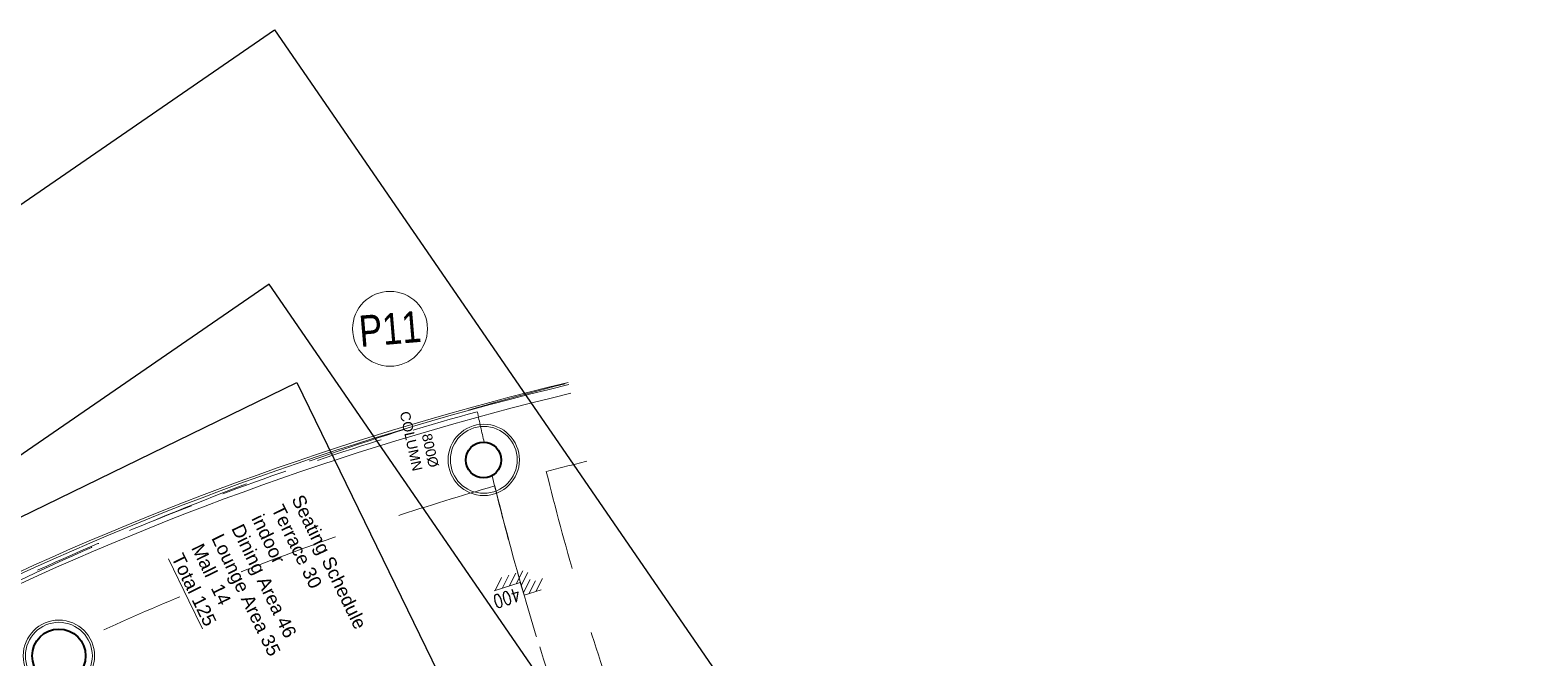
# Model space of a CAD drawing. Header units: millimetres. Extents: x 32582 to 41721, y -247935 to -234947.
# Drawn here: x 35033 to 38389, y -236354 to -234947 of the extents above; entities that cross this region are included whole.
import ezdxf
from ezdxf.enums import TextEntityAlignment as Align

# ---------------------------------------------------------------- set-up
doc = ezdxf.new("R2010")
doc.units = ezdxf.units.MM
doc.header["$LTSCALE"] = 300
doc.header["$MEASUREMENT"] = 0
for name, pattern in [('DGN Style 2', [4.165224, 2.499135, -1.66609]), ('TDME_Fave_column_LGM$0$HIDDENX2', [0.75, 0.5, -0.25]), ('TDME_Fave_GRID$0$DGN Style 7', [8.330448, 3.748702, -1.66609, 1.249567, -1.66609])]:
    doc.linetypes.add(name, pattern=pattern)
for name, color, linetype, lineweight in [('A-_ANOT----_T-', 7, 'Continuous', 13), ('A-_CLAD----_E-', 2, 'Continuous', 13), ('A-_RALG----_E-', 9, 'Continuous', 0), ('A-_SLABSTEP_E-', 2, 'Continuous', 13), ('A-_WALL----_E-', 1, 'Continuous', 30), ('GENTEXT', 1, 'Continuous', 13), ('MINORTEXT', 1, 'Continuous', 13), ('STRUCTURES', 3, 'DGN Style 2', 0), ('TDME_Fave_column_L3$0$A-_CONC----_E-', 3, 'Continuous', 40), ('TDME_Fave_column_LGM$0$A-_SLABEDGE_E-', 2, 'Continuous', 13), ('TDME_Fave_GRID$0$A-_ANOTGRID_E-', 8, 'TDME_Fave_GRID$0$DGN Style 7', 13)]:
    doc.layers.add(name, color=color, linetype=linetype, lineweight=lineweight)
doc.styles.add('GENTEXT', font='arial.ttf', dxfattribs={"height": 0.25})
doc.styles.add('MINORTEXT', font='arial.ttf', dxfattribs={"height": 0.36})
doc.styles.add('Simplex', font='SIMPLEX.shx', dxfattribs={"width": 0.8, "height": 2.5})
doc.styles.add('TDME_Fave_GRID$0$Arial', font='arial.ttf', dxfattribs={"width": 0.8, "height": 2.5})

# ---------------------------------------------------------------- blocks, each defined once
blk = doc.blocks.new('TDME_Fave_GRID$0$(DPA) GRID No1')
at = {"layer": 'TDME_Fave_GRID$0$A-_ANOTGRID_E-', "linetype": 'Continuous'}
blk.add_circle((0, 6), 6, dxfattribs=at)
at = {"layer": 'TDME_Fave_GRID$0$A-_ANOTGRID_E-', "linetype": 'Continuous', "style": 'TDME_Fave_GRID$0$Arial', "width": 0.8, "flags": 8}
blk.add_attdef('GRIDNO', text='', height=5, dxfattribs=at).set_placement((0, 6), align=Align.MIDDLE_CENTER)
blk = doc.blocks.new('(DPA) SDrop2')
at = {"layer": 'A-_SLABSTEP_E-', "linetype": 'Continuous', "lineweight": 0}
for p, q in [((-1.37, 0), (-2.53, -1.16)), ((-0.54, 0), (-1.69, -1.16)), ((-0.02, -0.32), (-1.18, -1.47)), ((-0.02, -1.15), (-1.18, -2.31)), ((0.46, -1.5), (-0.69, -2.66)), ((1.3, -1.5), (0.14, -2.66)), ((2.13, -1.5), (0.97, -2.66)), ((2.96, -1.5), (1.81, -2.66))]:
    blk.add_line(p, q, dxfattribs=at)
at = {"layer": 'A-_SLABSTEP_E-', "linetype": 'Continuous', "flags": 128}
blk.add_lwpolyline([(-2, 0), (0, 0), (0, -1.5), (3.08, -1.5)], dxfattribs=at)
at = {"layer": 'A-_ANOT----_T-', "linetype": 'Continuous', "lineweight": 13, "style": 'Simplex', "width": 0.8}
blk.add_attdef('DROP', (0.41, -1.04), '', height=1.5, dxfattribs=at)

msp = doc.modelspace()

# ---------------------------------------------------------------- linework, layer by layer
at = {"layer": 'A-_CLAD----_E-', "linetype": 'ByBlock'}
for centre, radius in [((36050.8, -235911.6), 80), ((36050.8, -235911.6), 75), ((35097.6, -236350.9), 80), ((35097.6, -236350.9), 75)]:
    msp.add_circle(centre, radius, dxfattribs=at)
at = {"layer": 'A-_RALG----_E-', "color": 254, "lineweight": 0}
for radius in [6701, 6696, 6676]:
    msp.add_arc((37799.5, -242255), radius, 103.45299, 128.25807, dxfattribs=at)
at = {"layer": 'Defpoints'}
for points in [[(35581.1, -234947.3), (38389.4, -239029.7), (35390.3, -241092.7), (32582, -237010.4)], [(33277.1, -237094.2), (35411.6, -240196.9), (37703.6, -238620.3), (35569.1, -235517.5)]]:
    msp.add_lwpolyline(points, close=True, dxfattribs=at)
at = {"layer": 'Defpoints', "color": 4}
msp.add_lwpolyline([(35245, -239986.5), (33646.8, -236704.8), (35631.6, -235738.2), (37229.8, -239019.9)], close=True, dxfattribs=at)
at = {"layer": 'STRUCTURES', "color": 3, "ltscale": 0.3}
for centre, radius, start, end in [((37873.6, -242216.5), 6680, 104.21111, 129.42722), ((37873.6, -242216.5), 6500, 104.17292, 105.00076), ((42145.5, -234468.8, 0), 6132.9, 193.86071, 212.76988), ((37873.6, -242216.5), 6500, 106.05899, 114.30454), ((42145.5, -234468.8), 6252.9, 193.89276, 212.82325)]:
    msp.add_arc(centre, radius, start, end, dxfattribs=at)
at = {"layer": 'TDME_Fave_column_L3$0$A-_CONC----_E-'}
for centre, radius in [((36050.2, -235911.9, 0), 40), ((35097.6, -236350.9), 60)]:
    msp.add_circle(centre, radius, dxfattribs=at)
at = {"layer": 'TDME_Fave_column_LGM$0$A-_SLABEDGE_E-', "linetype": 'TDME_Fave_column_LGM$0$HIDDENX2'}
for centre, radius, start, end in [((37801.9, -242254.3, 0), 6688, 105.30729, 128.28504), ((42144.4, -234466, 0), 6252.9, 192.35177, 192.99372), ((42144.4, -234466, 0), 6252.9, 193.70037, 224.84364)]:
    msp.add_arc(centre, radius, start, end, dxfattribs=at)

# ---------------------------------------------------------------- block references
at = {"layer": 'A-_WALL----_E-', "xscale": 20, "yscale": 20, "zscale": 20, "rotation": 197.9892727913803}
msp.add_blockref('(DPA) SDrop2', (36141.8, -236215.1, 0), dxfattribs=at).add_auto_attribs({'DROP': '400'})
at = {"layer": 'TDME_Fave_GRID$0$A-_ANOTGRID_E-'}
ref = msp.add_blockref('TDME_Fave_GRID$0$(DPA) GRID No1', (35833.4, -235533.9), dxfattribs=dict(at, xscale=-14, yscale=14, zscale=14, rotation=184.8201017673195))
ref.add_attrib('GRIDNO', 'P11', dxfattribs={"layer": 'MINORTEXT', "linetype": 'Continuous', "height": 70, "rotation": 4.8201, "style": 'TDME_Fave_GRID$0$Arial', "width": 0.8, "flags": 8}).set_placement((35840.5, -235617.6), align=Align.MIDDLE_CENTER)

# ---------------------------------------------------------------- texts
at = {"layer": 'GENTEXT', "color": 1, "extrusion": (-8.6951e-06, 3.24405e-05, 1), "insert": (35950.2, -235925.5, 0), "char_height": 22.5, "attachment_point": 3, "text_direction": (0.216856, -0.976204, 3.4e-05), "style": 'GENTEXT'}
msp.add_mtext('800Ø\\PCOLUMN', dxfattribs=at)
at = {"layer": 'MINORTEXT', "insert": (35645.7, -235986.2), "char_height": 30, "attachment_point": 1, "rotation": 295.966, "style": 'MINORTEXT'}
msp.add_mtext('Seating Schedule\\PTerrace 30 \\Pindoor\\PDining Area 46\\PLounge Area 35\\PMall  14\\P{\\LTotal 125}', dxfattribs=at)

doc.saveas('drawing.dxf')
